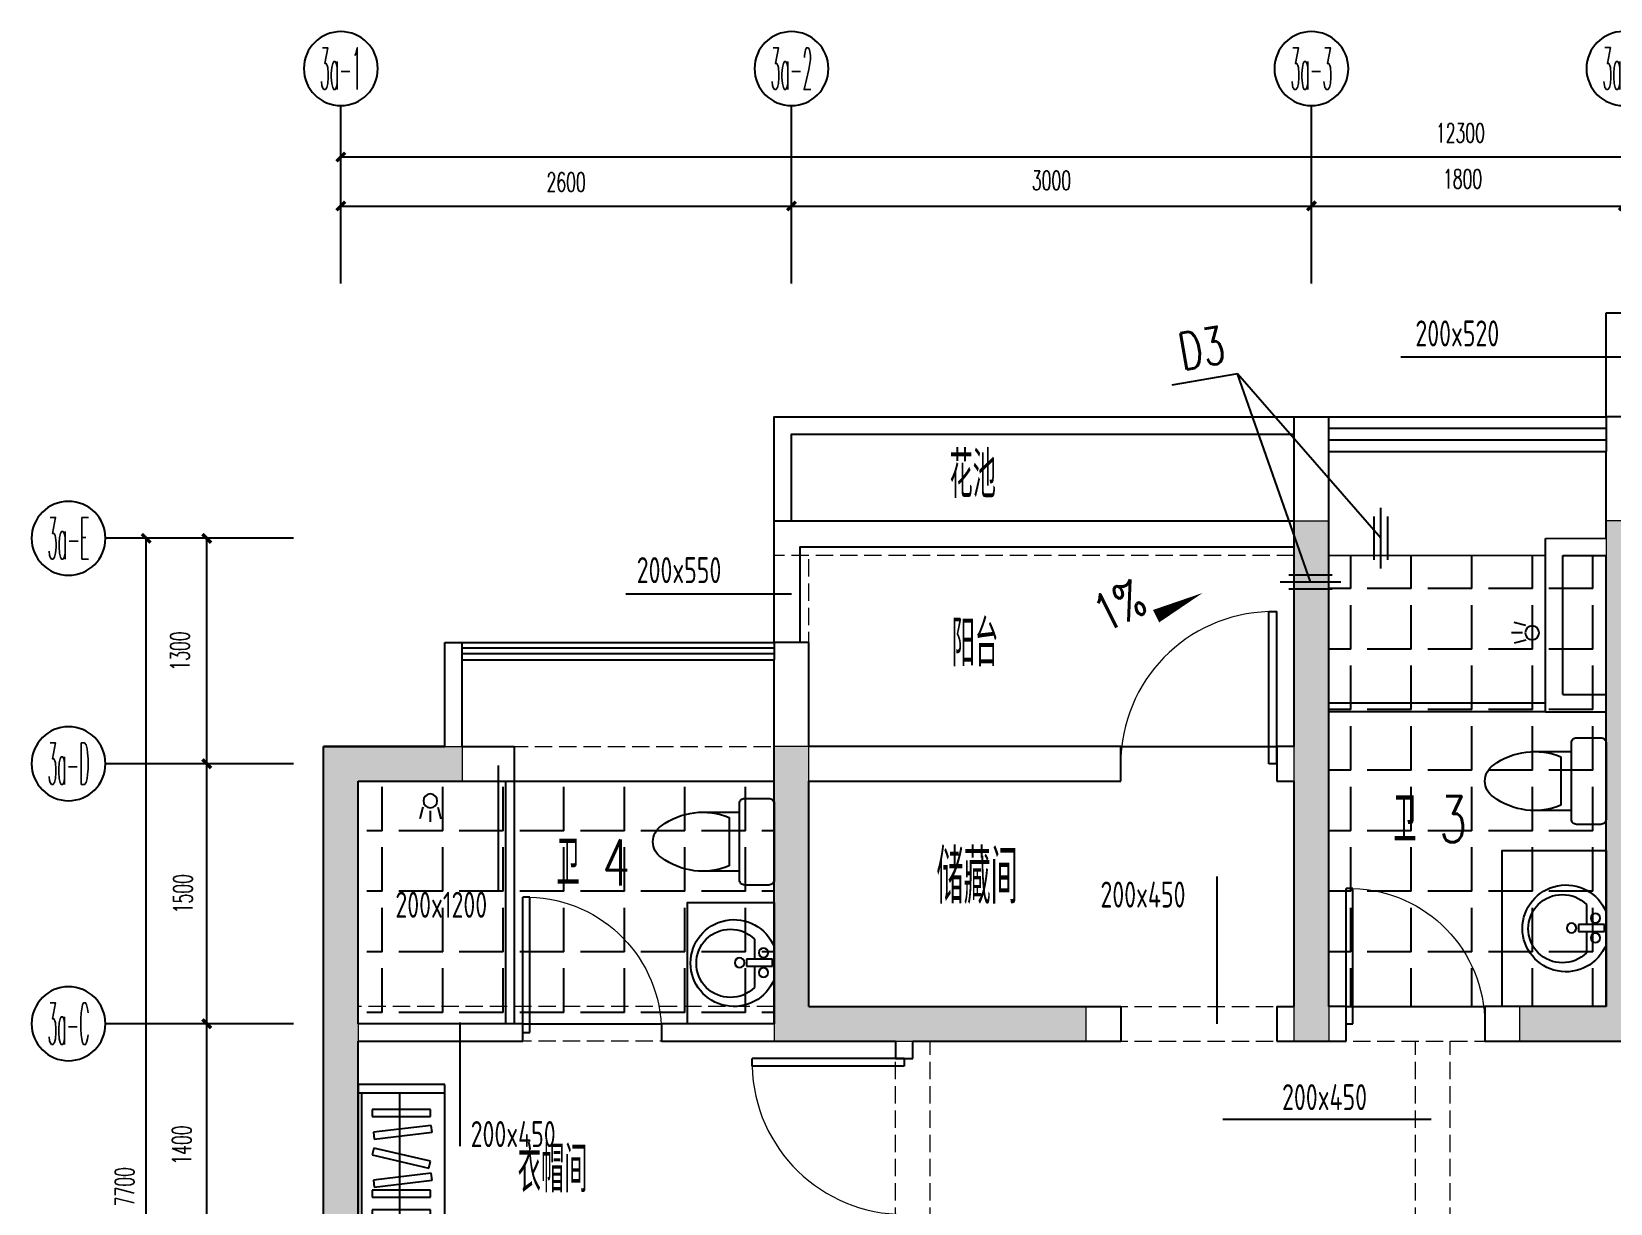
# Model space of a CAD drawing. Extents: x 184967 to 628822, y -100826 to 121332.
# Drawn here: x 510728 to 519837, y -30688 to -23928 of the extents above; entities that cross this region are included whole.
import ezdxf
from ezdxf.enums import TextEntityAlignment as Align

# ---------------------------------------------------------------- set-up
doc = ezdxf.new("R2010")
doc.units = 0
doc.header["$MEASUREMENT"] = 0
doc.linetypes.add('$3$DASH', pattern=[0.35, 0.25, -0.1])
doc.linetypes.add('DASH', pattern=[0.35, 0.25, -0.1])
for name, color, linetype in [('0-装饰完成面', 47, 'Continuous'), ('03-tem-3~8F$0$S-T-LINE', 1, 'Continuous'), ('1-涂料1', 251, 'Continuous'), ('4#6#-tem-3F~31F$0$S-T-SECTION', 7, 'Continuous'), ('AXIS_TEXT', 7, 'Continuous'), ('DIM_LEAD', 3, 'Continuous'), ('fur', 252, 'Continuous'), ('KT', 8, 'DASH'), ('lvtry', 9, 'Continuous'), ('PS', 60, 'Continuous'), ('PUB_DIM', 3, 'Continuous'), ('PUB_TEXT', 7, 'Continuous'), ('TEXT', 7, 'Continuous'), ('WALL', 145, 'Continuous'), ('WINDOW', 141, 'Continuous'), ('栏杆', 4, 'Continuous'), ('看线', 67, 'Continuous')]:
    doc.layers.add(name, color=color, linetype=linetype)
for name, color, linetype, lineweight in [('03-col-5F~23F$0$$0$COLU', 6, 'Continuous', 0), ('03-col-5F~23F$0$$0$COLU_HATCH', 251, 'Continuous', 0), ('4#6#-tem-3F~31F$0$BEAM_CON', 4, 'Continuous', 0)]:
    doc.layers.add(name, color=color, linetype=linetype, lineweight=lineweight)
doc.styles.add('4#6#-tem-3F~31F$0$23-tem-4F~10F$0$X', font='tssdeng.shx', dxfattribs={"width": 0.7, "bigfont": 'tssdchn.shx'})
doc.styles.add('_TCH_AXIS', font='COMPLEX', dxfattribs={"bigfont": 'GBCBIG'})
doc.styles.add('_TCH_DIM', font='SIMPLEX', dxfattribs={"bigfont": 'GBCBIG'})
doc.styles.add('COMPLEX', font='COMPLEX')
doc.styles.add('宋体', font='romans.shx', dxfattribs={"height": 2, "bigfont": 'gbcbig.shx'})
doc.styles.add('尺寸标注', font='txt.shx', dxfattribs={"width": 0.6, "height": 110})
doc.dimstyles.new('1-50', dxfattribs={"dimscale": 50, "dimtxt": 110, "dimasz": 1, "dimexe": 2, "dimexo": 2, "dimgap": 0.6, "dimtad": 1, "dimdec": 0, "dimrnd": 5, "dimtxsty": '尺寸标注', "dimblk": 'ARCHTICK', "dimcen": 2.5, "dimclrd": 251, "dimclre": 251, "dimclrt": 50, "dimadec": 0, "dimazin": 0, "dimtfac": 1, "dimtdec": 0, "dimtix": 1, "dimtmove": 2, "dimatfit": 3, "dimldrblk": 'DOT', "dimfxl": 0, "dimarcsym": 0})
pattern_1 = [(80, (-815572.14, -92279.5), (-343.94411, 60.64663), [254, -95.25]), (170, (-815572.14, -92279.5), (-60.64663, -343.94411), [254, -95.25])]

# ---------------------------------------------------------------- blocks, each defined once
blk = doc.blocks.new('$plan$00001628')
for p, q in [((-20.3, 0), (20.3, 0)), ((20.3, 0), (20.3, -150)), ((-20.3, -150), (-20.3, 0)), ((-23.4, -103.9), (-143.6, -103.9)), ((20.3, -150), (-20.3, -150)), ((136, -103.9), (23.5, -103.9))]:
    blk.add_line(p, q)
blk.add_lwpolyline([(-96.6, 9.3, 5.110404), (92.2, 9.3)], format="xyb", close=True)
for centre, radius in [((-57.2, -52), 26.7), ((57.2, -52), 26.7), ((0, -190.1), 27.8)]:
    blk.add_circle(centre, radius)
blk.add_arc((-3.8, -242.5), 196.9, 135.25267, 44.74733)
blk = doc.blocks.new('$plan$00001613')
at = {"layer": 'lvtry'}
for p, q in [((-260.4, -139.7), (-260.4, 139.7)), ((-200, 169.7), (-200, -169.7))]:
    blk.add_line(p, q, dxfattribs=at)
blk.add_lwpolyline([(-430.4, -169.7), (-200, -169.7), (-200, -220, 0.414214), (-170, -250), (-30, -250, 0.414214), (0, -220), (0, 220, 0.414214), (-30, 250), (-170, 250, 0.414214), (-200, 220), (-200, 169.7), (-430.4, 169.7)], format="xyb", dxfattribs=at)
for centre, radius, start, end in [((-589.6, 0), 109.8, 123.45086, 236.54914), ((-412.8, -227.4), 397.5, 67.45048, 126.63814), ((-412.8, 227.4), 397.5, 233.36186, 292.54952)]:
    blk.add_arc(centre, radius, start, end, dxfattribs=at)
blk = doc.blocks.new('A$C0AC6221F')
at = {"layer": 'lvtry'}
for p, q in [((101, 176), (145, 251)), ((156, 156), (212, 212)), ((176, 101), (251, 145))]:
    blk.add_line(p, q, dxfattribs=at)
blk.add_circle((106, 106), 50, dxfattribs=at)
blk = doc.blocks.new('QRFDSEGV')
at = {"layer": 'fur'}
for p, q in [((1348887.1, 1062998.7), (1348387.1, 1062998.7)), ((1348387.1, 1062998.7), (1348387.1, 1061648.7)), ((1348887.1, 1062148.7), (1348887.1, 1062998.7)), ((1348887.1, 1062948.7), (1348387.1, 1062948.7)), ((1348407.1, 1062948.7), (1348407.1, 1061668.7)), ((1348627.1, 1061908.7), (1348627.1, 1062948.7)), ((1348803.8, 1062853), (1348467.7, 1062853)), ((1348467.7, 1062853), (1348467.7, 1062812.7)), ((1348467.7, 1062812.7), (1348803.8, 1062812.7)), ((1348803.8, 1062812.7), (1348803.8, 1062853)), ((1348808.9, 1062762.5), (1348475.2, 1062722.5)), ((1348475.2, 1062722.5), (1348480, 1062682.5)), ((1348480, 1062682.5), (1348813.7, 1062722.4)), ((1348813.7, 1062722.4), (1348808.9, 1062762.5)), ((1348476.9, 1062631.3), (1348467.8, 1062592)), ((1348804.3, 1062555.3), (1348476.9, 1062631.3)), ((1348467.8, 1062592), (1348795.2, 1062516)), ((1348795.2, 1062516), (1348804.3, 1062555.3)), ((1348808.9, 1062486.8), (1348475.2, 1062446.8)), ((1348475.2, 1062446.8), (1348480, 1062406.8)), ((1348480, 1062406.8), (1348813.7, 1062446.7)), ((1348813.7, 1062446.7), (1348808.9, 1062486.8)), ((1348803.8, 1062389.1), (1348467.7, 1062389.1)), ((1348467.7, 1062389.1), (1348467.7, 1062348.7)), ((1348467.7, 1062348.7), (1348803.8, 1062348.7)), ((1348803.8, 1062348.7), (1348803.8, 1062389.1)), ((1348803.8, 1062275.8), (1348467.7, 1062275.8)), ((1348467.7, 1062275.8), (1348467.7, 1062235.4)), ((1348803.8, 1062235.4), (1348803.8, 1062275.8)), ((1348467.7, 1062235.4), (1348803.8, 1062235.4)), ((1348847.9, 1062067.9), (1348771.9, 1061740.5)), ((1348811.2, 1061731.4), (1348887.2, 1062058.8)), ((1348887.2, 1062058.8), (1348847.9, 1062067.9)), ((1348887.1, 1062148.7), (1350137.1, 1062148.7)), ((1348920.7, 1062068.1), (1348920.7, 1061732)), ((1348961, 1062068.1), (1348920.7, 1062068.1)), ((1348961, 1061732), (1348961, 1062068.1)), ((1349033.9, 1062068.1), (1349033.9, 1061732)), ((1349074.3, 1062068.1), (1349033.9, 1062068.1)), ((1349074.3, 1061732), (1349074.3, 1062068.1)), ((1349132.1, 1062060.6), (1349092, 1062055.8)), ((1349172, 1061726.9), (1349132.1, 1062060.6)), ((1349277.2, 1062067.9), (1349201.3, 1061740.5)), ((1349240.6, 1061731.4), (1349316.5, 1062058.8)), ((1349316.5, 1062058.8), (1349277.2, 1062067.9)), ((1349407.8, 1062060.6), (1349367.7, 1062055.8)), ((1349447.7, 1061726.9), (1349407.8, 1062060.6)), ((1349497.9, 1062068.1), (1349497.9, 1061732)), ((1349538.3, 1062068.1), (1349497.9, 1062068.1)), ((1349538.3, 1061732), (1349538.3, 1062068.1)), ((1349839, 1062067.9), (1349763, 1061740.5)), ((1349802.3, 1061731.4), (1349878.3, 1062058.8)), ((1349878.3, 1062058.8), (1349839, 1062067.9)), ((1349911.7, 1062068.1), (1349911.7, 1061732)), ((1349952.1, 1062068.1), (1349911.7, 1062068.1)), ((1349952.1, 1061732), (1349952.1, 1062068.1)), ((1350087.1, 1062148.7), (1350087.1, 1061648.7)), ((1350137.1, 1062148.7), (1350137.1, 1061648.7)), ((1349092, 1062055.8), (1349132, 1061722.1)), ((1349367.7, 1062055.8), (1349407.7, 1061722.1)), ((1348627.1, 1061908.7), (1350137.1, 1061908.7)), ((1348771.9, 1061740.5), (1348811.2, 1061731.4)), ((1348920.7, 1061732), (1348961, 1061732)), ((1349033.9, 1061732), (1349074.3, 1061732)), ((1349132, 1061722.1), (1349172, 1061726.9)), ((1349201.3, 1061740.5), (1349240.6, 1061731.4)), ((1349407.7, 1061722.1), (1349447.7, 1061726.9)), ((1349497.9, 1061732), (1349538.3, 1061732)), ((1349763, 1061740.5), (1349802.3, 1061731.4)), ((1349911.7, 1061732), (1349952.1, 1061732)), ((1348387.1, 1061648.7), (1350137.1, 1061648.7)), ((1348407.1, 1061668.7), (1350087.1, 1061668.7))]:
    blk.add_line(p, q, dxfattribs=at)
blk = doc.blocks.new('A$C66E365A4')
at = {"layer": '栏杆'}
for p, q in [((0, 0), (0, -350)), ((-40, -50), (-40, -300)), ((40, -50), (40, -300))]:
    blk.add_line(p, q, dxfattribs=at)
blk = doc.blocks.new('$DorLib2D$00000001')
for p, q in [((0.45, 0.975), (0.5, 0.975)), ((0.45, 0), (0.45, 0.975)), ((0.5, 0), (0.5, 0.975)), ((0.5, 0), (0.45, 0))]:
    blk.add_line(p, q)
at = {"lineweight": 13}
blk.add_arc((0.475, 0), 0.975, 91.4693, 180, dxfattribs=at)
blk = doc.blocks.new('$WINLIB2D$00000001')
at = {"color": 0}
for points in [[(-0.5, 0.5), (-0.5, -0.5)], [(-0.5, 0.5), (0.5, 0.5)], [(0.5, -0.5), (0.5, 0.5)], [(0.5, 0.1667), (-0.5, 0.1667)], [(0.5, -0.1667), (-0.5, -0.1667)], [(-0.5, -0.5), (0.5, -0.5)]]:
    blk.add_lwpolyline(points, dxfattribs=at)
blk = doc.blocks.new('3#')
at = {"layer": '1-涂料1'}
h = blk.add_hatch(dxfattribs=at)
h.set_pattern_fill('ANGLE', color=256, scale=100, angle=80, style=0)
h.set_pattern_definition(pattern_1)
h.paths.add_polyline_path([(5902.9, 76.1), (7478.6, -201.7), (7027.1, -2762.2), (5451.4, -2484.4)])
h = blk.add_hatch(dxfattribs=at)
h.set_pattern_fill('ANGLE', color=256, scale=100, angle=80, style=0)
h.set_pattern_definition(pattern_1)
h.paths.add_polyline_path([(211.5, -240.4), (2525.8, -648.4), (2282.7, -2027.2), (-31.6, -1619.1)])
at = {"layer": 'DIM_LEAD'}
for p, q in [((5566.2, 1201), (5181.9, 1201)), ((5772.9, -54.2), (5566.2, 1201)), ((6216.6, 122.4), (5566.2, 1201))]:
    blk.add_line(p, q, dxfattribs=at)
at = {"layer": 'lvtry'}
for p, q in [((999.3, -379.3), (756.2, -1758)), ((1048.6, -388), (805.5, -1766.7)), ((6977.6, -1027.3), (5746.6, -810.2)), ((6986.3, -978), (5755.3, -761))]:
    blk.add_line(p, q, dxfattribs=at)
for points in [[(2282.7, -2027.2), (1790.3, -1940.4), (1911.8, -1251), (2404.2, -1337.8)], [(7027.1, -2762.2), (6436.2, -2658), (6592.5, -1771.7), (7183.4, -1875.9)]]:
    blk.add_lwpolyline(points, close=True, dxfattribs=at)
at = {"layer": 'PS'}
blk.add_lwpolyline([(4553.1, -185.9, 0, 0, 0), (5148.9, -9.3, 0, 80, 0), (4861.2, -94.6, 0, 0, 0)], format="xyseb", dxfattribs=at)
at = {"layer": 'WALL'}
for p, q in [((5723.3, 209.3), (5844.9, 898.7)), ((5827.5, 800.2), (5844.9, 898.7)), ((5844.9, 898.7), (5943.3, 881.3)), ((5844.9, 898.7), (6041.8, 864)), ((6007.1, 667), (6041.8, 864)), ((6041.8, 864), (6041.8, 864)), ((5514.9, -972.4), (5827.5, 800.2)), ((5694.5, -1105.6), (6007.1, 667)), ((7617.5, 586.1), (7582.8, 389.2)), ((7814.5, 551.4), (7617.5, 586.1)), ((776.2, 370.9), (793.6, 469.3)), ((793.6, 469.3), (892, 452)), ((689.4, -121.6), (776.2, 370.9)), ((874.7, 353.5), (892, 452)), ((892, 452), (892, 452)), ((7496, -103.2), (7582.8, 389.2)), ((787.8, -138.9), (874.7, 353.5)), ((2664.7, 139.4), (2647.3, 40.9)), ((2861.7, 104.7), (2664.7, 139.4)), ((2757.5, -486.2), (2861.7, 104.7)), ((2543.1, -550), (2647.3, 40.9)), ((-277.8, -1575.7), (0, 0)), ((689.4, -121.6), (0, 0)), ((0, 0), (689.4, -121.6)), ((6977.6, -1027.3), (7151.3, -42.5)), ((7151.3, -42.5), (7496, -103.2)), ((787.8, -138.9), (1083.3, -191)), ((7093.5, -946.1), (7232.4, -158.3)), ((7232.4, -158.3), (7478.6, -201.7)), ((7496, -103.2), (7496, -103.2)), ((-80.9, -1610.4), (162.2, -231.7)), ((162.2, -231.7), (753.1, -335.9)), ((162.2, -231.7), (753.1, -335.9)), ((1083.3, -191), (1048.6, -388)), ((7027.1, -2762.2), (7478.6, -201.7)), ((7339.7, -989.6), (7478.6, -201.7)), ((753.1, -335.9), (1048.6, -388)), ((4530.1, -798.8), (2757.5, -486.2)), ((2282.7, -2027.2), (2543.1, -550)), ((2497, -1963.4), (2722.7, -683.2)), ((2497, -1963.4), (2722.7, -683.2)), ((2722.7, -683.2), (4495.4, -995.7)), ((4495.4, -995.7), (4530.1, -798.8)), ((5416.4, -955.1), (5381.7, -1152)), ((5514.9, -972.4), (5416.4, -955.1)), ((7093.5, -946.1), (7339.7, -989.6)), ((6977.6, -1027.3), (7322.3, -1088)), ((7027.1, -2762.2), (7322.3, -1088)), ((5254.5, -2449.6), (5480.2, -1169.4)), ((5381.7, -1152), (5480.2, -1169.4)), ((5451.4, -2484.4), (5694.5, -1105.6)), ((-1232.9, -6992.1), (-277.8, -1575.7)), ((854.7, -1775.4), (-80.9, -1610.4)), ((-1018.6, -6928.4), (-98.2, -1708.9)), ((-98.2, -1708.9), (837.3, -1873.9)), ((837.3, -1873.9), (854.7, -1775.4)), ((1642.5, -1914.3), (1625.2, -2012.8)), ((2282.7, -2027.2), (1642.5, -1914.3)), ((2497, -1963.4), (3087.9, -2067.6)), ((1625.2, -2012.8), (2363.8, -2143)), ((3087.9, -2067.6), (4269.6, -2276)), ((2363.8, -2143), (2954.7, -2247.2)), ((2954.7, -2247.2), (2937.3, -2345.7)), ((3035.8, -2363.1), (3053.1, -2264.6)), ((3053.1, -2264.6), (4234.9, -2473)), ((4269.6, -2276), (4234.9, -2473)), ((2937.3, -2345.7), (3035.8, -2363.1)), ((5156, -2432.3), (5121.2, -2629.2)), ((5156, -2432.3), (5254.5, -2449.6)), ((5549.6, -2501.7), (5451.4, -2484.4)), ((5514.9, -2698.7), (5549.6, -2501.7)), ((5121.2, -2629.2), (5318.2, -2664)), ((6337.5, -2640.6), (6302.7, -2837.6)), ((7027.1, -2762.2), (6337.5, -2640.6)), ((5318.2, -2664), (5514.9, -2698.7)), ((6302.7, -2837.6), (7189.3, -2993.9))]:
    blk.add_line(p, q, dxfattribs=at)
at = {"layer": 'WINDOW'}
for p, q in [((7133.9, -140.9), (5902.9, 76.1)), ((753.1, -335.9), (2525.8, -648.4)), ((4530.1, -798.8), (5416.4, -955.1)), ((854.7, -1775.4), (1642.5, -1914.3)), ((5549.6, -2501.7), (6337.5, -2640.6))]:
    blk.add_line(p, q, dxfattribs=at)
at = {"layer": '看线'}
for p, q in [((7617.5, 586.1), (7721.7, 1177)), ((7721.7, 1177), (11660.9, 482.4))]:
    blk.add_line(p, q, dxfattribs=at)
for points in [[(2786.2, 828.8), (2890.4, 1419.6), (5844.9, 898.7)], [(2884.7, 811.4), (2971.5, 1303.8), (5827.5, 800.2)], [(2664.7, 139.4), (2786.2, 828.8), (5740.7, 307.8)], [(2812.4, 113.4), (2907.9, 655), (5714.6, 160.1)]]:
    blk.add_lwpolyline(points, dxfattribs=at)
at = {"layer": 'fur', "extrusion": (0, 0, -1), "xscale": -0.9999999999999992, "zscale": -0.9999999999999992, "rotation": 9.999999999548146}
blk.add_blockref('QRFDSEGV', (1512631.5, -814659.5), dxfattribs=at)
at = {"layer": 'KT', "color": 2}
for p, rotation in [((6186.3, -50), 170.0000000004521), ((5600.6, -23.8), 80.00000000045208)]:
    blk.add_blockref('A$C66E365A4', p, dxfattribs=dict(at, rotation=rotation))
at = {"layer": 'lvtry', "zscale": 0.8000001909018978}
for p, xscale, yscale, rotation in [((573.1, -298.8), -0.800000190901901, 0.8000001909019013, 124.9999999945563), ((7099.5, -587), -0.8000001909018977, 0.8000001909018977, 34.99999999455632)]:
    blk.add_blockref('A$C0AC6221F', p, dxfattribs=dict(at, xscale=xscale, yscale=yscale, rotation=rotation))
at = {"layer": 'lvtry', "extrusion": (0, 0, -1), "zscale": -1}
for name, p, rotation in [('$plan$00001613', (-2465, -993.1), 189.9999999995482), ('$plan$00001613', (-7252.8, -1482), 189.9999999995482), ('$plan$00001628', (-2334.6, -1678.7), 99.99999999954817), ('$plan$00001628', (-7096.5, -2315.3), 99.99999999954817)]:
    blk.add_blockref(name, p, dxfattribs=dict(at, rotation=rotation))
at = {"layer": 'WINDOW'}
for name, p, xscale, yscale, zscale, rotation in [('$WINLIB2D$00000001', (6812.3, 626.6), 1600, -200, 1600, 350.0000000004518), ('$WINLIB2D$00000001', (1769.7, 246.4), 1800, -100, 1800, 350.0000000004522), ('$DorLib2D$00000001', (4955.9, -975.4), 900, 900, 900, 350.000000000452), ('$DorLib2D$00000001', (1239.9, -1894.1), -800, 800, -800, 350.0000000004515), ('$DorLib2D$00000001', (5926.2, -2669.6), -800, 800, -800, 350.000000000452), ('$DorLib2D$00000001', (2908.4, -2797.5), 900, 900, 900, 80.00000000045236)]:
    blk.add_blockref(name, p, dxfattribs=dict(at, xscale=xscale, yscale=yscale, zscale=zscale, rotation=rotation))
at = {"layer": 'PUB_TEXT', "style": '_TCH_DIM', "width": 0.705882}
blk.add_text('D3', height=212.5, dxfattribs=at).set_placement((5256.9, 1276))
blk.add_text('1%', height=212.5, rotation=16.51049, dxfattribs=at).set_placement((4557.4, -139))
at = {"layer": 'TEXT', "style": '宋体', "width": 0.7}
for s, height, p in [('花池', 265.82, (3805.8, 784.2)), ('阳台', 265.82, (3650, -174.8)), ('卫', 265.8, (1184.7, -1024.8)), ('4', 265.8, (1445.4, -1070.7)), ('储藏间', 310.13, (3325.5, -1508)), ('卫', 265.8, (5982.9, -1617.1)), ('3', 265.8, (6243.5, -1663)), ('衣帽间', 265.82, (657, -2728.5))]:
    blk.add_text(s, height=height, rotation=350, dxfattribs=at).set_placement(p)
blk = doc.blocks.new('A$C243E44B0')
at = {"layer": '03-tem-3~8F$0$S-T-LINE'}
for p, q in [((-5000, 3944.5), (-6283.3, 3944.5)), ((-10755.1, 2579), (-9800, 2579)), ((-11493.2, 1590.4), (-11493.2, 870.4)), ((-7345, 949.9), (-7345, 100)), ((-11713.4, 106.4), (-11713.4, -606.2)), ((-7311.4, -451.3), (-6109.5, -451.3))]:
    blk.add_line(p, q, dxfattribs=at)
at = {"layer": '4#6#-tem-3F~31F$0$BEAM_CON', "color": 250, "linetype": '$3$DASH', "ltscale": 400}
for p, q in [((-5100, 3000), (-5100, 4200)), ((-1100, 4200), (-5100, 4200)), ((-6900, 3000), (-9900, 3000)), ((-9900, 1700), (-9900, 2800)), ((-9700, 1700), (-9700, 2800)), ((-11700, 1700), (-9900, 1700)), ((-11700, 1500), (-9900, 1500)), ((-9900, 200), (-12300, 200)), ((-8100, 200), (-6900, 200)), ((-6700, 200), (-5600, 200)), ((-9900, 0), (-12300, 0)), ((-9000, -4700), (-9000, 0)), ((-8100, 0), (-6900, 0)), ((-6700, 0), (-5600, 0)), ((-6200, -1200), (-6200, 0)), ((-6000, -1200), (-6000, 0)), ((-9199.9, -4700), (-9200, 0))]:
    blk.add_line(p, q, dxfattribs=at)
blk.add_lwpolyline([(-6900, 2800), (-9900, 2800), (-9900, 3000)], dxfattribs=at)
at = {"layer": '4#6#-tem-3F~31F$0$S-T-SECTION', "color": 2, "style": '4#6#-tem-3F~31F$0$23-tem-4F~10F$0$X', "width": 0.7}
for s, p in [('200x520 ', (-6200.2, 4007)), ('200x550', (-10692.8, 2641.5)), ('200x450 ', (-8017.2, 770.1)), ('200x450 ', (-11650.9, -611.5))]:
    blk.add_text(s, height=150, dxfattribs=at).set_placement(p)
for s, p in [('200x1200', (-11555.7, 711)), ('200x450 ', (-6415.3, -398.5))]:
    blk.add_text(s, height=150, dxfattribs=at).set_placement(p, align=Align.RIGHT)
blk = doc.blocks.new('_ArchTick')
at = {"color": 0, "linetype": 'ByBlock', "const_width": 0.4}
blk.add_lwpolyline([(-0.5, -0.5), (0.5, 0.5)], dxfattribs=at)
blk = doc.blocks.new('*D2127')
at = {"layer": 'Defpoints', "color": 0, "linetype": 'ByBlock', "transparency": 16777216}
for p in [(524812.2, -24651.4), (512512.2, -26157.6), (524812.2, -26157.6)]:
    blk.add_point(p, dxfattribs=at)
at = {"layer": 'PUB_DIM', "color": 251, "lineweight": -2, "transparency": 16777216}
for p, q in [((512512.2, -24901.4), (512512.2, -24551.4)), ((524812.2, -24901.4), (524812.2, -24551.4)), ((512512.2, -24651.4), (524812.2, -24651.4))]:
    blk.add_line(p, q, dxfattribs=at)
at = {"layer": 'PUB_DIM', "color": 251, "linetype": 'ByBlock', "lineweight": -2, "transparency": 16777216, "xscale": 50, "yscale": 50, "zscale": 50, "rotation": 180}
blk.add_blockref('_ArchTick', (512512.2, -24651.4), dxfattribs=at)
at = {"layer": 'PUB_DIM', "color": 251, "linetype": 'ByBlock', "lineweight": -2, "transparency": 16777216, "xscale": 50, "yscale": 50, "zscale": 50}
blk.add_blockref('_ArchTick', (524812.2, -24651.4), dxfattribs=at)
at = {"layer": 'PUB_DIM', "color": 50, "linetype": 'ByBlock', "transparency": 16777216, "insert": (518971.8, -24512.8), "char_height": 110, "attachment_point": 5, "style": '尺寸标注'}
blk.add_mtext('12300', dxfattribs=at)
blk = doc.blocks.new('_Dot')
at = {"color": 0, "linetype": 'ByBlock', "lineweight": -2}
blk.add_line((-0.5, 0), (-1, 0), dxfattribs=at)
at = {"color": 0, "linetype": 'ByBlock', "const_width": 0.5}
blk.add_lwpolyline([(-0.25, 0, 1), (0.25, 0, 1)], format="xyb", close=True, dxfattribs=at)
blk = doc.blocks.new('*D2128')
at = {"layer": 'Defpoints', "color": 0, "linetype": 'ByBlock', "transparency": 16777216}
for p in [(515112.2, -24934.4), (512512.2, -25662), (515112.2, -25662)]:
    blk.add_point(p, dxfattribs=at)
at = {"layer": 'PUB_DIM', "color": 251, "lineweight": -2, "transparency": 16777216}
for p, q in [((512512.2, -25184.4), (512512.2, -24834.4)), ((515112.2, -25184.4), (515112.2, -24834.4)), ((512512.2, -24934.4), (515112.2, -24934.4))]:
    blk.add_line(p, q, dxfattribs=at)
at = {"layer": 'PUB_DIM', "color": 251, "linetype": 'ByBlock', "lineweight": -2, "transparency": 16777216, "xscale": 50, "yscale": 50, "zscale": 50, "rotation": 180}
blk.add_blockref('_ArchTick', (512512.2, -24934.4), dxfattribs=at)
at = {"layer": 'PUB_DIM', "color": 251, "linetype": 'ByBlock', "lineweight": -2, "transparency": 16777216, "xscale": 50, "yscale": 50, "zscale": 50}
blk.add_blockref('_ArchTick', (515112.2, -24934.4), dxfattribs=at)
at = {"layer": 'PUB_DIM', "color": 50, "linetype": 'ByBlock', "transparency": 16777216, "insert": (513812.2, -24796.6), "char_height": 110, "attachment_point": 5, "style": '尺寸标注'}
blk.add_mtext('2600', dxfattribs=at)
blk = doc.blocks.new('*D2129')
at = {"layer": 'Defpoints', "color": 0, "linetype": 'ByBlock', "transparency": 16777216}
for p in [(518112.2, -24934.4), (515112.2, -25662), (518112.2, -25662)]:
    blk.add_point(p, dxfattribs=at)
at = {"layer": 'PUB_DIM', "color": 251, "lineweight": -2, "transparency": 16777216}
for p, q in [((515112.2, -25184.4), (515112.2, -24834.4)), ((518112.2, -25184.4), (518112.2, -24834.4)), ((515112.2, -24934.4), (518112.2, -24934.4))]:
    blk.add_line(p, q, dxfattribs=at)
at = {"layer": 'PUB_DIM', "color": 251, "linetype": 'ByBlock', "lineweight": -2, "transparency": 16777216, "xscale": 50, "yscale": 50, "zscale": 50, "rotation": 180}
blk.add_blockref('_ArchTick', (515112.2, -24934.4), dxfattribs=at)
at = {"layer": 'PUB_DIM', "color": 251, "linetype": 'ByBlock', "lineweight": -2, "transparency": 16777216, "xscale": 50, "yscale": 50, "zscale": 50}
blk.add_blockref('_ArchTick', (518112.2, -24934.4), dxfattribs=at)
at = {"layer": 'PUB_DIM', "color": 50, "linetype": 'ByBlock', "transparency": 16777216, "insert": (516612.2, -24786.7), "char_height": 110, "attachment_point": 5, "style": '尺寸标注'}
blk.add_mtext('3000', dxfattribs=at)
blk = doc.blocks.new('*D2130')
at = {"layer": 'Defpoints', "color": 0, "linetype": 'ByBlock', "transparency": 16777216}
for p in [(519912.2, -24934.4), (518112.2, -25662), (519912.2, -25662)]:
    blk.add_point(p, dxfattribs=at)
at = {"layer": 'PUB_DIM', "color": 251, "lineweight": -2, "transparency": 16777216}
for p, q in [((518112.2, -25184.4), (518112.2, -24834.4)), ((519912.2, -25184.4), (519912.2, -24834.4)), ((518112.2, -24934.4), (519912.2, -24934.4))]:
    blk.add_line(p, q, dxfattribs=at)
at = {"layer": 'PUB_DIM', "color": 251, "linetype": 'ByBlock', "lineweight": -2, "transparency": 16777216, "xscale": 50, "yscale": 50, "zscale": 50, "rotation": 180}
blk.add_blockref('_ArchTick', (518112.2, -24934.4), dxfattribs=at)
at = {"layer": 'PUB_DIM', "color": 251, "linetype": 'ByBlock', "lineweight": -2, "transparency": 16777216, "xscale": 50, "yscale": 50, "zscale": 50}
blk.add_blockref('_ArchTick', (519912.2, -24934.4), dxfattribs=at)
at = {"layer": 'PUB_DIM', "color": 50, "linetype": 'ByBlock', "transparency": 16777216, "insert": (518984.1, -24778.1), "char_height": 110, "attachment_point": 5, "style": '尺寸标注'}
blk.add_mtext('1800', dxfattribs=at)
blk = doc.blocks.new('*D2133')
at = {"layer": 'Defpoints', "color": 0, "linetype": 'ByBlock', "transparency": 16777216}
for p in [(511389.1, -26851.3), (512689.1, -26851.3), (512689.1, -34551.3)]:
    blk.add_point(p, dxfattribs=at)
at = {"layer": 'PUB_DIM', "color": 251, "lineweight": -2, "transparency": 16777216}
for p, q in [((511639.1, -26851.3), (511289.1, -26851.3)), ((511389.1, -34551.3), (511389.1, -26851.3)), ((511639.1, -34551.3), (511289.1, -34551.3))]:
    blk.add_line(p, q, dxfattribs=at)
at = {"layer": 'PUB_DIM', "color": 251, "linetype": 'ByBlock', "lineweight": -2, "transparency": 16777216, "xscale": 50, "yscale": 50, "zscale": 50}
for p, rotation in [((511389.1, -26851.3), 90), ((511389.1, -34551.3), 270)]:
    blk.add_blockref('_ArchTick', p, dxfattribs=dict(at, rotation=rotation))
at = {"layer": 'PUB_DIM', "color": 50, "linetype": 'ByBlock', "transparency": 16777216, "insert": (511264.5, -30591.7), "char_height": 110, "attachment_point": 5, "rotation": 90, "style": '尺寸标注'}
blk.add_mtext('7700', dxfattribs=at)
blk = doc.blocks.new('*D2135')
at = {"layer": 'Defpoints', "color": 0, "linetype": 'ByBlock', "transparency": 16777216}
for p in [(511738.2, -29651.3), (512238.2, -29651.3), (512238.2, -31051.3)]:
    blk.add_point(p, dxfattribs=at)
at = {"layer": 'PUB_DIM', "color": 251, "lineweight": -2, "transparency": 16777216}
for p, q in [((511988.2, -29651.3), (511638.2, -29651.3)), ((511738.2, -31051.3), (511738.2, -29651.3)), ((511988.2, -31051.3), (511638.2, -31051.3))]:
    blk.add_line(p, q, dxfattribs=at)
at = {"layer": 'PUB_DIM', "color": 251, "linetype": 'ByBlock', "lineweight": -2, "transparency": 16777216, "xscale": 50, "yscale": 50, "zscale": 50}
for p, rotation in [((511738.2, -29651.3), 90), ((511738.2, -31051.3), 270)]:
    blk.add_blockref('_ArchTick', p, dxfattribs=dict(at, rotation=rotation))
at = {"layer": 'PUB_DIM', "color": 50, "linetype": 'ByBlock', "transparency": 16777216, "insert": (511594.2, -30351.3), "char_height": 110, "attachment_point": 5, "rotation": 90, "style": '尺寸标注'}
blk.add_mtext('1400', dxfattribs=at)
blk = doc.blocks.new('*D2136')
at = {"layer": 'Defpoints', "color": 0, "linetype": 'ByBlock', "transparency": 16777216}
for p in [(511738.2, -28151.3), (512238.2, -28151.3), (512238.2, -29651.3)]:
    blk.add_point(p, dxfattribs=at)
at = {"layer": 'PUB_DIM', "color": 251, "lineweight": -2, "transparency": 16777216}
for p, q in [((511988.2, -28151.3), (511638.2, -28151.3)), ((511738.2, -29651.3), (511738.2, -28151.3)), ((511988.2, -29651.3), (511638.2, -29651.3))]:
    blk.add_line(p, q, dxfattribs=at)
at = {"layer": 'PUB_DIM', "color": 251, "linetype": 'ByBlock', "lineweight": -2, "transparency": 16777216, "xscale": 50, "yscale": 50, "zscale": 50}
for p, rotation in [((511738.2, -28151.3), 90), ((511738.2, -29651.3), 270)]:
    blk.add_blockref('_ArchTick', p, dxfattribs=dict(at, rotation=rotation))
at = {"layer": 'PUB_DIM', "color": 50, "linetype": 'ByBlock', "transparency": 16777216, "insert": (511600.9, -28901.3), "char_height": 110, "attachment_point": 5, "rotation": 90, "style": '尺寸标注'}
blk.add_mtext('1500', dxfattribs=at)
blk = doc.blocks.new('*D2137')
at = {"layer": 'Defpoints', "color": 0, "linetype": 'ByBlock', "transparency": 16777216}
for p in [(511738.2, -26851.3), (512238.2, -26851.3), (512238.2, -28151.3)]:
    blk.add_point(p, dxfattribs=at)
at = {"layer": 'PUB_DIM', "color": 251, "lineweight": -2, "transparency": 16777216}
for p, q in [((511988.2, -26851.3), (511638.2, -26851.3)), ((511738.2, -28151.3), (511738.2, -26851.3)), ((511988.2, -28151.3), (511638.2, -28151.3))]:
    blk.add_line(p, q, dxfattribs=at)
at = {"layer": 'PUB_DIM', "color": 251, "linetype": 'ByBlock', "lineweight": -2, "transparency": 16777216, "xscale": 50, "yscale": 50, "zscale": 50}
for p, rotation in [((511738.2, -26851.3), 90), ((511738.2, -28151.3), 270)]:
    blk.add_blockref('_ArchTick', p, dxfattribs=dict(at, rotation=rotation))
at = {"layer": 'PUB_DIM', "color": 50, "linetype": 'ByBlock', "transparency": 16777216, "insert": (511583.5, -27501.3), "char_height": 110, "attachment_point": 5, "rotation": 90, "style": '尺寸标注'}
blk.add_mtext('1300', dxfattribs=at)
blk = doc.blocks.new('_AXISO')
blk.add_circle((0, 0), 0.5)
at = {"layer": 'AXIS_TEXT', "style": 'COMPLEX', "width": 1.041667}
blk.add_attdef('A', text='', height=0.56, dxfattribs=at).set_placement((-0.25, -0.28), (0.25, -0.28), align=Align.FIT)
blk = doc.blocks.new('24GFHTY')
at = {"layer": 'PUB_DIM', "linetype": 'ByBlock'}
for p, q in [((512512.2, -25381), (512512.2, -24354.9)), ((515112.2, -25381), (515112.2, -24354.9)), ((518112.2, -25381), (518112.2, -24354.9)), ((512238.2, -26851.3), (511154.5, -26851.3)), ((512238.2, -28151.3), (511154.5, -28151.3)), ((512238.2, -29651.3), (511154.5, -29651.3))]:
    blk.add_line(p, q, dxfattribs=at)
ref = blk.add_blockref('_AXISO', (512512.2, -24141.9), dxfattribs=dict(at, xscale=-426.6560000000001, yscale=426.6560000000001, zscale=426.6560000000001))
ref.add_attrib('A', '3a-1', dxfattribs={"layer": 'AXIS_TEXT', "height": 241.35, "style": '_TCH_AXIS', "width": 0.283784}).set_placement((512391.6, -24262.5), (512632.9, -24262.5), align=Align.FIT)
ref = blk.add_blockref('_AXISO', (515112.2, -24141.9), dxfattribs=dict(at, xscale=-426.6560000000001, yscale=426.6560000000001, zscale=426.6560000000001))
ref.add_attrib('A', '3a-2', dxfattribs={"layer": 'AXIS_TEXT', "height": 241.35, "style": '_TCH_AXIS', "width": 0.265823}).set_placement((514991.6, -24262.5), (515232.9, -24262.5), align=Align.FIT)
ref = blk.add_blockref('_AXISO', (518112.2, -24141.9), dxfattribs=dict(at, xscale=-426.6560000000001, yscale=426.6560000000001, zscale=426.6560000000001))
ref.add_attrib('A', '3a-3', dxfattribs={"layer": 'AXIS_TEXT', "height": 241.35, "style": '_TCH_AXIS', "width": 0.265823}).set_placement((517991.6, -24262.5), (518232.9, -24262.5), align=Align.FIT)
ref = blk.add_blockref('_AXISO', (519912.2, -24141.5), dxfattribs=dict(at, xscale=-426.6560000000001, yscale=426.6560000000001, zscale=426.6560000000001))
ref.add_attrib('A', '3a-5', dxfattribs={"layer": 'AXIS_TEXT', "height": 241.35, "style": '_TCH_AXIS', "width": 0.265823}).set_placement((519791.6, -24262.2), (520032.9, -24262.2), align=Align.FIT)
ref = blk.add_blockref('_AXISO', (510941.2, -26851.3), dxfattribs=dict(at, xscale=-426.6560000000001, yscale=426.6560000000001, zscale=426.6560000000001))
ref.add_attrib('A', '3a-E', dxfattribs={"layer": 'AXIS_TEXT', "height": 241.35, "style": '_TCH_AXIS', "width": 0.259259}).set_placement((510820.5, -26972), (511061.9, -26972), align=Align.FIT)
ref = blk.add_blockref('_AXISO', (510941.2, -28151.3), dxfattribs=dict(at, xscale=-426.6560000000001, yscale=426.6560000000001, zscale=426.6560000000001))
ref.add_attrib('A', '3a-D', dxfattribs={"layer": 'AXIS_TEXT', "height": 241.35, "style": '_TCH_AXIS', "width": 0.256098}).set_placement((510820.5, -28272), (511061.9, -28272), align=Align.FIT)
ref = blk.add_blockref('_AXISO', (510941.2, -29651.3), dxfattribs=dict(at, xscale=-426.6560000000001, yscale=426.6560000000001, zscale=426.6560000000001))
ref.add_attrib('A', '3a-C', dxfattribs={"layer": 'AXIS_TEXT', "height": 241.35, "style": '_TCH_AXIS', "width": 0.2625}).set_placement((510820.5, -29772), (511061.9, -29772), align=Align.FIT)
for base, p1, p2, angle, text, picture, middle in [((524812.2, -24651.4), (512512.2, -26157.6), (524812.2, -26157.6), 360, '12300', '*D2127', (518971.8, -24512.8)), ((515112.2, -24934.4), (512512.2, -25662), (515112.2, -25662), 360, '2600', '*D2128', (513812.2, -24796.6)), ((518112.2, -24934.4), (515112.2, -25662), (518112.2, -25662), 360, '3000', '*D2129', (516612.2, -24786.7)), ((519912.2, -24934.4), (518112.2, -25662), (519912.2, -25662), 360, '1800', '*D2130', (518984.1, -24778.1)), ((511389.1, -26851.3), (512689.1, -34551.3), (512689.1, -26851.3), 90, '7700', '*D2133', (511264.5, -30591.7)), ((511738.2, -26851.3), (512238.2, -28151.3), (512238.2, -26851.3), 90, '1300', '*D2137', (511583.5, -27501.3)), ((511738.2, -28151.3), (512238.2, -29651.3), (512238.2, -28151.3), 90, '1500', '*D2136', (511600.9, -28901.3)), ((511738.2, -29651.3), (512238.2, -31051.3), (512238.2, -29651.3), 90, '1400', '*D2135', (511594.2, -30351.3))]:
    dim = blk.add_linear_dim(base=base, p1=p1, p2=p2, angle=angle, text=text, dimstyle='1-50', override={"dimfxl": 5, "dimfxlon": 1}, dxfattribs=at)
    dim.commit()
    dim.dimension.update_dxf_attribs({"geometry": picture, "text_midpoint": middle, "dimtype": 161})

msp = doc.modelspace()

# ---------------------------------------------------------------- hatches: boundary and pattern name
at = {"layer": '03-col-5F~23F$0$$0$COLU_HATCH'}
for points in [[(518012.2, -26751.3), (518212.2, -26751.3), (518212.2, -29751.3), (518012.2, -29751.3)], [(519312.2, -29551.3), (519312.2, -29751.3), (520012.2, -29751.3), (520012.2, -27001.3), (520362.2, -27001.3), (520362.2, -26751.3), (519812.2, -26751.3), (519812.2, -29551.3)], [(512612.2, -28251.3), (512612.2, -34351.3), (512912.2, -34351.3), (512912.2, -34651.3), (512612.2, -34651.3), (512412.2, -34651.3), (512412.2, -28051.3), (513212.2, -28051.3), (513212.2, -28251.3)], [(515012.2, -28051.3), (515012.2, -29751.3), (516812.2, -29751.3), (516812.2, -29551.3), (515212.2, -29551.3), (515212.2, -28051.3)]]:
    msp.add_hatch(color=256, dxfattribs=at).paths.add_polyline_path(points)

# ---------------------------------------------------------------- linework, layer by layer
at = {"layer": '03-col-5F~23F$0$$0$COLU'}
for points in [[(518012.2, -26751.3), (518212.2, -26751.3), (518212.2, -29751.3), (518012.2, -29751.3)], [(519312.2, -29551.3), (519312.2, -29751.3), (520012.2, -29751.3), (520012.2, -27001.3), (520362.2, -27001.3), (520362.2, -26751.3), (519812.2, -26751.3), (519812.2, -29551.3)], [(515012.2, -28051.3), (515012.2, -29751.3), (516812.2, -29751.3), (516812.2, -29551.3), (515212.2, -29551.3), (515212.2, -28051.3)], [(512612.2, -29751.3), (512612.2, -29751.3)]]:
    msp.add_lwpolyline(points, close=True, dxfattribs=at)
msp.add_lwpolyline([(512612.2, -28251.3), (512612.2, -34351.3), (512912.2, -34351.3), (512912.2, -34651.3), (512612.2, -34651.3), (512412.2, -34651.3), (512412.2, -28051.3), (512412.2, -28051.3), (512412.2, -28051.3), (512412.2, -28051.3), (513212.2, -28051.3), (513212.2, -28251.3), (512612.2, -28251.3), (512612.2, -28251.3), (512612.2, -28251.3), (512612.2, -28251.3), (512612.2, -28251.3)], dxfattribs=at)

# ---------------------------------------------------------------- block references
at = {"layer": '0-装饰完成面', "linetype": 'ByBlock'}
msp.add_blockref('A$C243E44B0', (524912.2, -29751.3), dxfattribs=at)
at = {"layer": '4#6#-tem-3F~31F$0$BEAM_CON', "color": 250, "linetype": '$3$DASH', "ltscale": 400, "rotation": 9.999999999567168}
msp.add_blockref('3#', (512412.2, -28051.3), dxfattribs=at)
at = {"layer": 'PUB_DIM', "linetype": 'ByBlock'}
msp.add_blockref('24GFHTY', (0, 0), dxfattribs=at)

doc.saveas('drawing.dxf')
